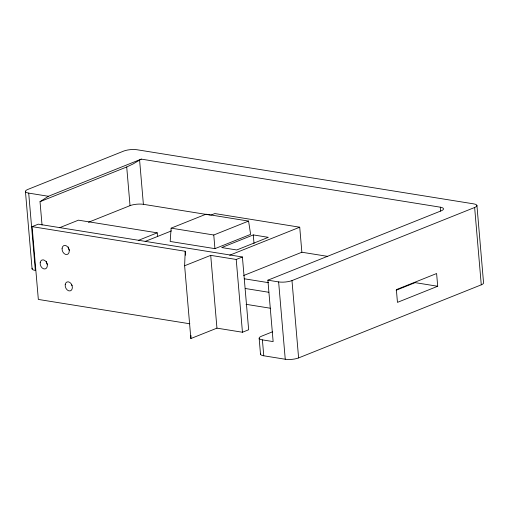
<?xml version="1.0" encoding="UTF-8"?>
<svg xmlns="http://www.w3.org/2000/svg" width="509" height="509" viewBox="0 0 509 509"><rect width="100%" height="100%" fill="white"/><g stroke="black" fill="none" stroke-linecap="round" stroke-linejoin="round"><path stroke-width="0.76" d="M32.105 226.645L38.296 224.17L242.405 256.981L248.647 329.768L242.456 332.243L216.949 328.146L190.862 338.542L184.621 265.755L185.2 251.261L32.105 226.645L38.34 299.432L189.87 323.794M190.862 338.542L190.983 335.488M171.126 228.153L170.178 241.457L214.938 248.653L250.619 234.375L248.57 221.078L205.986 214.2L171.126 228.153L213.767 235.005L248.57 221.078M42.037 225.061L40.026 201.666L48.393 196.277L141.279 159.113L440.285 207.182A9.499 2.621 -4.9 0 1 441.252 210.809L267.874 280.185L273.142 341.596L262.396 339.872A9.499 2.621 -4.9 0 1 261.429 336.245L272.461 331.83M40.026 201.666L126.716 166.977L133.059 163.962L141.279 159.113M59.547 227.727L78.443 220.168L157.224 232.836L157.535 236.475M88.432 222.287L130.03 205.642A9.499 2.621 -4.9 0 1 143.385 204.319L210.332 215.078M138.327 240.394L157.224 232.836M145.173 241.419L171.482 230.889M211.14 215.027L214.811 213.557L299.725 227.205L301.869 252.229L243.69 275.503M253.285 234.916L221.708 247.552L236.742 249.97L268.326 237.334L253.285 234.916L254.016 243.448M229.693 255.225L299.725 227.205M184.621 265.755L210.707 255.359L236.214 259.463L242.405 256.981M267.874 280.185L278.62 281.91A9.499 2.621 -4.9 0 0 291.975 280.586L474.636 207.494A9.499 2.621 -4.9 0 0 473.669 203.867L137.061 149.754A9.499 2.621 -4.9 0 0 123.706 151.078L27.728 189.482A9.499 2.621 -4.9 0 0 28.701 193.115L35.331 270.444A9.499 2.621 -4.9 0 1 32.226 268.211M396.117 290.251L415.14 282.635L437.702 286.262L436.607 273.524L396.365 289.634L397.453 302.371L437.702 286.262M260.659 353.558A9.499 2.621 -4.9 0 0 263.764 355.791L285.25 359.246A9.499 2.621 -4.9 0 0 298.605 357.922L481.272 284.83A9.499 2.621 -4.9 0 0 483.55 282.737L476.92 205.407M28.701 193.115L48.393 196.277M301.869 252.229L327.745 256.383M244.269 278.779L268.599 282.692M245.293 288.495L268.835 292.281M246.044 304.318L270.33 308.225M474.636 207.494L481.272 284.83M440.285 207.182L440.622 211.101M291.975 280.586L298.605 357.922M278.62 281.91L285.25 359.246M262.396 339.872L263.764 355.791M259.151 338.332L260.513 354.251M236.214 259.463L242.456 332.243M213.767 235.005L214.938 248.653M210.707 255.359L216.949 328.146M185.2 251.261L185.537 255.213M139.606 160.189L143.385 204.319M126.716 166.977L130.03 205.642M25.45 191.575L32.08 268.905M72.055 285.676A4.753 3.385 68.2 0 1 71.604 284.525M47.681 264.744A4.753 3.385 68.2 0 1 46.357 261.359M69.587 250.32A4.753 3.385 68.2 0 1 68.263 246.935M40.186 262.676A4.753 3.385 68.2 0 0 45.046 268.956A4.753 3.385 68.2 0 0 46.001 261.601A4.753 3.385 68.2 0 0 40.186 262.676M62.092 248.252A4.753 3.385 68.2 0 0 66.953 254.532A4.753 3.385 68.2 0 0 67.907 247.177A4.753 3.385 68.2 0 0 62.092 248.252M65.209 284.646A4.753 3.385 68.2 0 0 70.077 290.919A4.753 3.385 68.2 0 0 71.025 283.57A4.753 3.385 68.2 0 0 65.209 284.646"/></g></svg>
